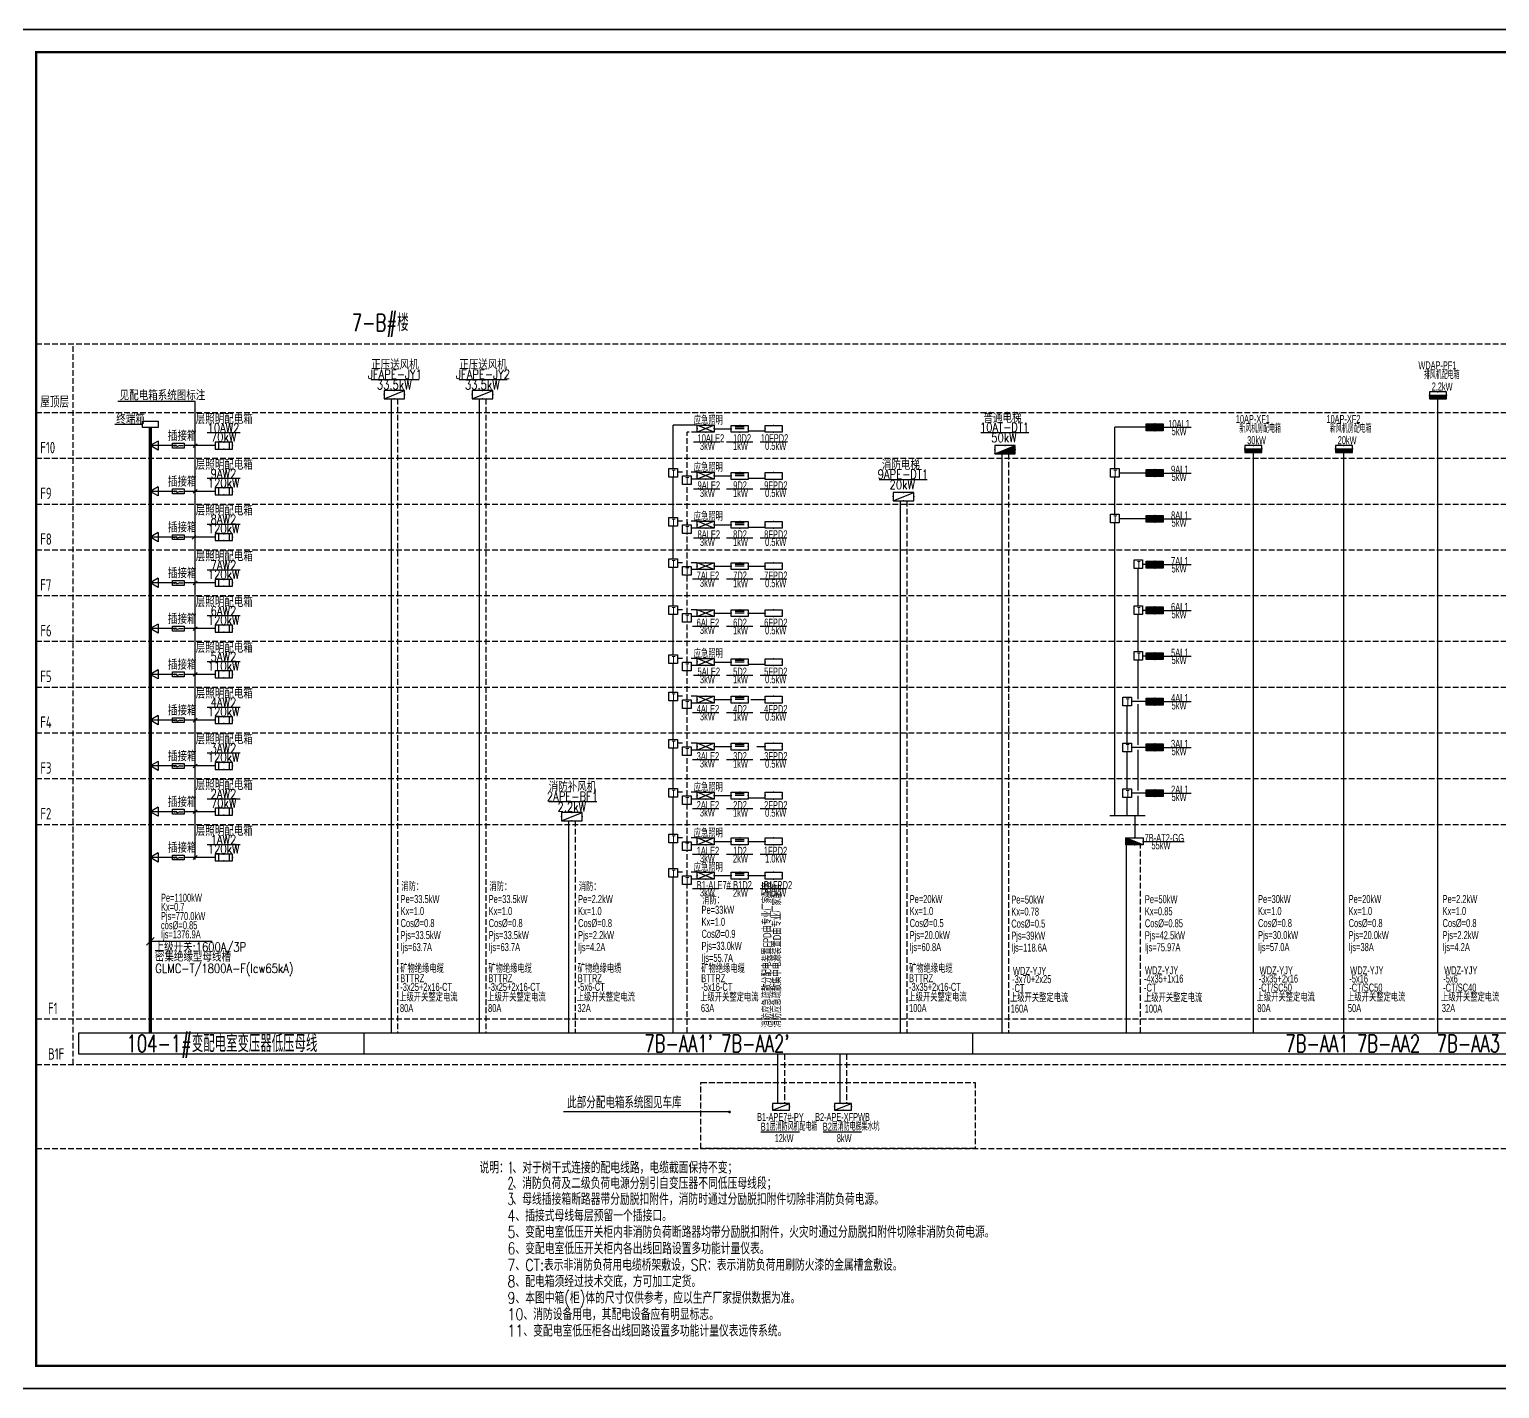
# Model space of a CAD drawing. Extents: x -127004 to 341119, y -13158 to 456864.
# Drawn here: x 243142 to 307427, y 246361 to 305761 of the extents above; entities that cross this region are included whole.
import ezdxf
from ezdxf.enums import TextEntityAlignment as Align

# ---------------------------------------------------------------- set-up
doc = ezdxf.new("R2010")
doc.units = 0
doc.header["$LTSCALE"] = 1000
doc.linetypes.add('DASH', pattern=[0.35, 0.25, -0.1])
doc.layers.get('0').update_dxf_attribs({"linetype": 'CONTINUOUS'})
for name, color, linetype in [('DIM-箱柜', 3, 'CONTINUOUS'), ('EL-SYSTEM', 4, 'CONTINUOUS'), ('ELEC-text', 7, 'CONTINUOUS'), ('EQUIP-箱柜', 3, 'CONTINUOUS'), ('SIG_TEXT', 7, 'CONTINUOUS'), ('TEL_TEXT', 3, 'CONTINUOUS'), ('TEL_TITLE', 7, 'CONTINUOUS'), ('WIRE-动力', 50, 'CONTINUOUS'), ('WIRE-照明', 1, 'CONTINUOUS'), ('内审意见修改', 2, 'CONTINUOUS')]:
    doc.layers.add(name, color=color, linetype=linetype)
doc.layers.add('内审要求修改2.10', color=6, linetype='CONTINUOUS', plot=False)
doc.styles.add('_COMPLEX', font='ros.shx', dxfattribs={"width": 0.6, "bigfont": 'jd.shx'})
doc.styles.add('_HZTXT', font='ROMANS2', dxfattribs={"width": 0.8, "bigfont": 'HZDF2'})
doc.styles.add('_TCH_LABEL', font='COMPLEX', dxfattribs={"bigfont": 'GBCBIG'})
doc.styles.add('_TEL_DIM', font='ROMANS2', dxfattribs={"width": 0.8, "height": 3.5, "bigfont": 'HZDF2'})
doc.styles.add('DQTU-1', font='gbenor.shx', dxfattribs={"width": 0.8, "bigfont": 'hztxt.shx'})
doc.styles.add('EL-STANDARD', font='ROMANS2', dxfattribs={"width": 0.7, "bigfont": 'HZDF2'})
doc.styles.add('JD', font='ros.shx', dxfattribs={"width": 0.8, "height": 600, "bigfont": 'hztxt.shx'})

# ---------------------------------------------------------------- blocks, each defined once
blk = doc.blocks.new('SADF AGF AERG AER GER')
at = {"layer": 'DIM-箱柜'}
blk.add_lwpolyline([(-462150, -1228514), (-378050, -1228514), (-378050, -1287914), (-462150, -1287914)], close=True, dxfattribs=at)
blk = doc.blocks.new('A$C6873132B')
at = {"layer": 'DIM-箱柜'}
blk.add_blockref('SADF AGF AERG AER GER', (378050, 1287914), dxfattribs=at)
blk = doc.blocks.new('A$C12F9105F')
at = {"layer": 'EQUIP-箱柜'}
for p, q in [((262, 180), (69, 180)), ((95, 138), (127, 222)), ((120, 138), (152, 222)), ((145, 138), (177, 222)), ((262, 180), (223, 219)), ((262, 180), (223, 141)), ((262, 180), (301, 219)), ((262, 180), (301, 141)), ((528, 180), (282, 83)), ((528, 180), (771, 180))]:
    blk.add_line(p, q, dxfattribs=at)
blk.add_lwpolyline([(0, 0), (0, 360), (840, 360), (840, 0)], close=True, dxfattribs=at)
blk = doc.blocks.new('$equip$00001428')
for p, q in [((0.75, 0.6), (-0.75, 0.6)), ((-0.75, 0.6), (-0.75, 0)), ((-0.75, 0), (0.75, 0)), ((-0.47, 0.6), (-0.47, 0)), ((0.47, 0.6), (0.47, 0)), ((0.75, 0), (0.75, 0.6))]:
    blk.add_line(p, q)
for p in [(-0.75, 0.3), (0, 0.6), (0, 0), (0.75, 0.3)]:
    blk.add_point(p)
at = {"style": '_TCH_LABEL', "flags": 9}
blk.add_attdef('A', (0, 0), '', height=0.00002, dxfattribs=at)
blk = doc.blocks.new('$equip$00001424')
for p, q in [((-0.75, 0), (0.75, 0.6)), ((-0.75, 0.6), (0.75, 0)), ((0.75, 0.6), (-0.75, 0.6)), ((-0.75, 0.6), (-0.75, 0)), ((-0.75, 0), (0.75, 0)), ((0.75, 0), (0.75, 0.6))]:
    blk.add_line(p, q)
for p in [(-0.75, 0.3), (0, 0.6), (0, 0), (0.75, 0.3)]:
    blk.add_point(p)
at = {"style": '_TCH_LABEL', "flags": 9}
blk.add_attdef('A', (0, 0), '', height=0.00002, dxfattribs=at)
blk = doc.blocks.new('$equip$00001426')
for p, q in [((0.75, 0.6), (-0.75, 0.6)), ((-0.75, 0.6), (-0.75, 0)), ((-0.75, 0), (0.75, 0)), ((-0.38, 0.45), (0.38, 0.45)), ((0.75, 0), (0.75, 0.6))]:
    blk.add_line(p, q)
at = {"linetype": 'DASH'}
blk.add_line((-0.38, 0.3), (0.38, 0.3), dxfattribs=at)
for p in [(-0.75, 0.3), (0, 0.6), (0, 0), (0.75, 0.3)]:
    blk.add_point(p)
at = {"style": '_TCH_LABEL', "flags": 9}
blk.add_attdef('A', (0, 0), '', height=0.00002, dxfattribs=at)
blk = doc.blocks.new('$equip$00001413')
for p, q in [((0.75, 0.6), (-0.75, 0.6)), ((-0.75, 0.6), (-0.75, 0)), ((-0.75, 0), (0.75, 0)), ((0.75, 0), (0.75, 0.6))]:
    blk.add_line(p, q)
for p in [(-0.75, 0.3), (0, 0.6), (0, 0), (0.75, 0.3)]:
    blk.add_point(p)
at = {"style": '_TCH_LABEL', "flags": 9}
blk.add_attdef('A', (0, 0), '', height=0.00002, dxfattribs=at)
blk = doc.blocks.new('*X4')
at = {"color": 0}
for p, q in [((-250, 33), (-183, 100)), ((-250, 68), (-218, 100)), ((-247, 0), (-147, 100)), ((-212, 0), (-112, 100)), ((-177, 0), (-77, 100)), ((-141, 0), (-41, 100)), ((-106, 0), (-6, 100)), ((-71, 0), (29, 100)), ((-35, 0), (65, 100)), ((0, 0), (100, 100)), ((35, 0), (135, 100)), ((71, 0), (171, 100)), ((106, 0), (206, 100)), ((141, 0), (241, 100)), ((177, 0), (250, 73)), ((212, 0), (250, 38)), ((247, 0), (250, 3))]:
    blk.add_line(p, q, dxfattribs=at)
blk = doc.blocks.new('$equip$00001414')
for p, q in [((0.75, 0.6), (-0.75, 0.6)), ((-0.75, 0.6), (-0.75, 0)), ((-0.75, 0.3), (0.75, 0.3)), ((-0.75, 0), (0.75, 0)), ((0.75, 0), (0.75, 0.6))]:
    blk.add_line(p, q)
at = {"const_width": 0.3}
blk.add_lwpolyline([(-0.75, 0.15), (0.75, 0.15)], dxfattribs=at)
for p in [(-0.75, 0.3), (0, 0.6), (0, 0), (0.75, 0.3)]:
    blk.add_point(p)
at = {"xscale": 0.00300000000061118, "yscale": 0.00300000000061118, "zscale": 0.00300000000061118}
blk.add_blockref('*X4', (0, 0), dxfattribs=at)
at = {"style": '_TCH_LABEL', "flags": 9}
blk.add_attdef('A', (0, 0), '', height=0.00002, dxfattribs=at)
blk = doc.blocks.new('A$C2D144AE6')
at = {"layer": 'EQUIP-箱柜'}
blk.add_lwpolyline([(0, 378), (378, 378), (378, 0), (0, 0)], close=True, dxfattribs=at)
at = {"layer": 'EQUIP-箱柜', "style": 'EL-STANDARD', "width": 0.7}
blk.add_text('T', height=262, dxfattribs=at).set_placement((138, 46))
blk = doc.blocks.new('$equip$00001416')
for p, q in [((0.75, 0.6), (-0.75, 0.6)), ((-0.75, 0), (0.75, 0.6)), ((-0.75, 0.6), (-0.75, 0)), ((-0.75, 0), (0.75, 0)), ((0.75, 0), (0.75, 0.6))]:
    blk.add_line(p, q)
for p in [(-0.75, 0.3), (0, 0.6), (0, 0), (0.75, 0.3)]:
    blk.add_point(p)
at = {"style": '_TCH_LABEL', "flags": 9}
blk.add_attdef('A', (0, 0), '', height=0.00002, dxfattribs=at)
blk = doc.blocks.new('*X33')
at = {"color": 0}
for p, q in [((-247, 0), (-246, 2)), ((-212, 0), (-187, 25)), ((-177, 0), (-128, 49)), ((-141, 0), (-69, 72)), ((-106, 0), (-10, 96)), ((-71, 0), (49, 120)), ((-35, 0), (108, 143)), ((0, 0), (167, 167)), ((35, 0), (226, 190)), ((71, 0), (250, 179)), ((106, 0), (250, 144)), ((141, 0), (250, 109)), ((177, 0), (250, 73)), ((212, 0), (250, 38)), ((247, 0), (250, 3))]:
    blk.add_line(p, q, dxfattribs=at)
blk = doc.blocks.new('$equip$00001425')
for p, q in [((-0.75, 0), (0.75, 0.6)), ((0.75, 0.6), (-0.75, 0.6)), ((-0.75, 0.6), (-0.75, 0)), ((-0.75, 0), (0.75, 0)), ((0.75, 0), (0.75, 0.6))]:
    blk.add_line(p, q)
for p in [(-0.75, 0.3), (0, 0.6), (0, 0), (0.75, 0.3)]:
    blk.add_point(p)
blk.add_solid([(-0.75, 0), (0.75, 0), (0.75, 0.6)])
at = {"xscale": 0.00300000000061118, "yscale": 0.00300000000061118, "zscale": 0.00300000000061118}
blk.add_blockref('*X33', (0, 0), dxfattribs=at)
at = {"style": '_TCH_LABEL', "flags": 9}
blk.add_attdef('A', (0, 0), '', height=0.00002, dxfattribs=at)
blk = doc.blocks.new('*X6')
at = {"color": 0}
for p, q in [((-250, 33), (-83, 200)), ((-250, 68), (-118, 200)), ((-250, 104), (-154, 200)), ((-250, 139), (-189, 200)), ((-250, 174), (-224, 200)), ((-247, 0), (-47, 200)), ((-212, 0), (-12, 200)), ((-177, 0), (23, 200)), ((-141, 0), (59, 200)), ((-106, 0), (94, 200)), ((-71, 0), (129, 200)), ((-35, 0), (165, 200)), ((0, 0), (200, 200)), ((35, 0), (235, 200)), ((71, 0), (250, 179)), ((106, 0), (250, 144)), ((141, 0), (250, 109)), ((177, 0), (250, 73)), ((212, 0), (250, 38)), ((247, 0), (250, 3))]:
    blk.add_line(p, q, dxfattribs=at)
blk = doc.blocks.new('$equip$00001421')
for p, q in [((0.75, 0.6), (-0.75, 0.6)), ((-0.75, 0.6), (-0.75, 0)), ((-0.75, 0), (0.75, 0)), ((0.75, 0), (0.75, 0.6))]:
    blk.add_line(p, q)
at = {"const_width": 0.6}
blk.add_lwpolyline([(-0.75, 0.3), (0.75, 0.3)], dxfattribs=at)
for p in [(-0.75, 0.3), (0, 0.6), (0, 0), (0.75, 0.3)]:
    blk.add_point(p)
at = {"xscale": 0.00300000000061118, "yscale": 0.00300000000061118, "zscale": 0.00300000000061118}
blk.add_blockref('*X6', (0, 0), dxfattribs=at)
at = {"style": '_TCH_LABEL', "flags": 9}
blk.add_attdef('A', (0, 0), '', height=0.00002, dxfattribs=at)

msp = doc.modelspace()

# ---------------------------------------------------------------- linework, layer by layer
at = {"color": 0}
for p, q in [((250387, 289497), (247007, 289497)), ((250387, 269480), (250387, 289497)), ((250305, 287490), (250470, 287654)), ((250305, 285490), (250470, 285654)), ((250257, 283490), (250422, 283654)), ((250305, 281490), (250470, 281654)), ((250305, 279490), (250470, 279654)), ((250305, 277490), (250470, 277654)), ((250305, 275490), (250470, 275654)), ((250305, 273490), (250470, 273654)), ((250305, 271490), (250470, 271654)), ((250305, 269490), (250470, 269654)), ((248263, 265743), (248592, 266071))]:
    msp.add_line(p, q, dxfattribs=at)
at = {"ltscale": 100}
msp.add_line((257759, 261912), (257759, 260972), dxfattribs=at)
msp.add_line((284385, 261912), (284385, 260972))
at = {"layer": 'DIM-箱柜'}
for p, q in [((269709, 258451), (266502, 258451)), ((273755, 258451), (269709, 258451))]:
    msp.add_line(p, q, dxfattribs=at)
at = {"layer": 'DIM-箱柜', "const_width": 60}
msp.add_lwpolyline([(273785, 258451, 1), (273725, 258451, 1)], format="xyb", close=True, dxfattribs=at)
at = {"layer": 'EL-SYSTEM'}
for p, q in [((304731, 261912), (304731, 289623)), ((296662, 261912), (296662, 287277)), ((300623, 261912), (300623, 287277))]:
    msp.add_line(p, q, dxfattribs=at)
at = {"layer": 'ELEC-text', "color": 252, "linetype": 'DASH'}
for p, q in [((243431, 260519), (243431, 292019)), ((243434, 292019), (316123, 292019)), ((245048, 260519), (245048, 292019)), ((243428, 289019), (316123, 289019)), ((243428, 287019), (316123, 287019)), ((243428, 285019), (316123, 285019)), ((243431, 283019), (316123, 283019)), ((243428, 281019), (316123, 281019)), ((243428, 279019), (316123, 279019)), ((243428, 277019), (316123, 277019)), ((243429, 277019), (316123, 277019)), ((243431, 275019), (316123, 275019)), ((243431, 273019), (316123, 273019)), ((243434, 271019), (316123, 271019)), ((243431, 262519), (316123, 262519)), ((243431, 260519), (316123, 260519)), ((243431, 256857), (316123, 256857))]:
    msp.add_line(p, q, dxfattribs=at)
at = {"layer": 'ELEC-text'}
for p, q in [((258086, 290460), (260184, 290460)), ((261938, 290460), (264036, 290460)), ((250921, 288142), (252360, 288142)), ((284742, 288147), (286840, 288147)), ((250921, 286142), (252360, 286142)), ((280298, 286094), (282396, 286094)), ((250921, 284142), (252360, 284142)), ((250921, 282142), (252360, 282142)), ((250921, 280142), (252360, 280142)), ((250921, 278142), (252360, 278142)), ((250921, 276142), (252360, 276142)), ((250921, 274142), (252360, 274142)), ((250921, 272142), (252360, 272142)), ((265848, 272013), (267947, 272013)), ((250921, 270142), (252360, 270142))]:
    msp.add_line(p, q, dxfattribs=at)
msp.add_lwpolyline([(251140, 265907), (248427, 265907)], dxfattribs=at)
msp.add_lwpolyline([(245300, 261912), (315436, 261912), (315436, 260972), (245300, 260972)], close=True, dxfattribs=at)
at = {"layer": 'ELEC-text', "color": 252, "linetype": 'DASH'}
msp.add_lwpolyline([(272506, 259736), (284496, 259736), (284496, 256857), (272506, 256857)], close=True, dxfattribs=at)
at = {"layer": 'EQUIP-箱柜'}
for p, q in [((248774, 287772), (248427, 287572)), ((248774, 287372), (248427, 287572)), ((248774, 287772), (248774, 287372)), ((248774, 285772), (248427, 285572)), ((248774, 285372), (248427, 285572)), ((248774, 285772), (248774, 285372)), ((248774, 283772), (248427, 283572)), ((248774, 283372), (248427, 283572)), ((248774, 283772), (248774, 283372)), ((248774, 281772), (248427, 281572)), ((248774, 281372), (248427, 281572)), ((248774, 281772), (248774, 281372)), ((248774, 279772), (248427, 279572)), ((248774, 279772), (248774, 279372)), ((248774, 279372), (248427, 279572)), ((248774, 277772), (248427, 277572)), ((248774, 277772), (248774, 277372)), ((248774, 277372), (248427, 277572)), ((248774, 275772), (248427, 275572)), ((248774, 275372), (248427, 275572)), ((248774, 275772), (248774, 275372)), ((248774, 273772), (248427, 273572)), ((248774, 273372), (248427, 273572)), ((248774, 273772), (248774, 273372)), ((248774, 271772), (248427, 271572)), ((248774, 271372), (248427, 271572)), ((248774, 271772), (248774, 271372)), ((248774, 269772), (248427, 269572)), ((248774, 269372), (248427, 269572)), ((248774, 269772), (248774, 269372))]:
    msp.add_line(p, q, dxfattribs=at)
msp.add_lwpolyline([(248086, 288639), (248769, 288639), (248769, 288363), (248086, 288363)], close=True, dxfattribs=at)
at = {"layer": 'SIG_TEXT', "color": 0}
msp.add_line((248086, 288501), (246875, 288501), dxfattribs=at)
at = {"layer": 'SIG_TEXT', "const_width": 150}
for points in [[(248427, 267352), (248427, 288363)], [(248427, 261912), (248427, 267385)]]:
    msp.add_lwpolyline(points, dxfattribs=at)
at = {"layer": 'TEL_TEXT', "ltscale": 2}
for p, q in [((292720, 288371), (293940, 288371)), ((272181, 287743), (273328, 287743)), ((273627, 287743), (274775, 287743)), ((275094, 287743), (276241, 287743)), ((292720, 286371), (293940, 286371)), ((272181, 285684), (273328, 285684)), ((273627, 285684), (274775, 285684)), ((275094, 285684), (276241, 285684)), ((292720, 284371), (293940, 284371)), ((272181, 283543), (273328, 283543)), ((273627, 283543), (274775, 283543)), ((275094, 283543), (276241, 283543)), ((292720, 282371), (293940, 282371)), ((272136, 281743), (273284, 281743)), ((273627, 281743), (274775, 281743)), ((275094, 281743), (276241, 281743)), ((292720, 280371), (293940, 280371)), ((272136, 279684), (273284, 279684)), ((273627, 279684), (274775, 279684)), ((275094, 279684), (276241, 279684)), ((292720, 278371), (293940, 278371)), ((272181, 277543), (273328, 277543)), ((273627, 277543), (274775, 277543)), ((275094, 277543), (276241, 277543)), ((272136, 275910), (273284, 275910)), ((273627, 275910), (274775, 275910)), ((275094, 275910), (276241, 275910)), ((292720, 276384), (293940, 276384)), ((292720, 274384), (293940, 274384)), ((272136, 273851), (273284, 273851)), ((273627, 273851), (274775, 273851)), ((275094, 273851), (276241, 273851)), ((292720, 272384), (293940, 272384)), ((272136, 271710), (273284, 271710)), ((273627, 271710), (274775, 271710)), ((275094, 271710), (276241, 271710)), ((291835, 270274), (293629, 270274)), ((272136, 269710), (273284, 269710)), ((273627, 269710), (274775, 269710)), ((275094, 269710), (276241, 269710)), ((272136, 268214), (273284, 268214)), ((273627, 268214), (274775, 268214)), ((275094, 268214), (276241, 268214))]:
    msp.add_line(p, q, dxfattribs=at)
at = {"layer": 'TEL_TITLE'}
msp.add_lwpolyline([(240931, 246361), (325031, 246361), (325031, 305761), (240931, 305761)], close=True, dxfattribs=at)
at = {"layer": 'TEL_TITLE', "const_width": 100}
msp.add_lwpolyline([(243431, 247361), (324031, 247361), (324031, 304761), (243431, 304761)], close=True, dxfattribs=at)
at = {"layer": 'WIRE-动力'}
for p, q in [((249444, 287572), (248427, 287572)), ((251267, 287572), (249903, 287572)), ((249444, 285572), (248427, 285572)), ((251267, 285572), (249903, 285572)), ((249444, 283572), (248427, 283572)), ((251267, 283572), (249903, 283572)), ((249444, 281572), (248427, 281572)), ((251267, 281572), (249903, 281572)), ((249444, 279572), (248427, 279572)), ((251267, 279572), (249903, 279572)), ((249444, 277572), (248427, 277572)), ((251267, 277572), (249903, 277572)), ((249444, 275572), (248427, 275572)), ((251267, 275572), (249903, 275572)), ((249444, 273572), (248427, 273572)), ((251267, 273572), (249903, 273572)), ((249444, 271572), (248427, 271572)), ((251267, 271572), (249903, 271572)), ((249444, 269572), (248427, 269572)), ((251267, 269572), (249903, 269572))]:
    msp.add_line(p, q, dxfattribs=at)
at = {"layer": 'WIRE-照明', "linetype": 'Continuous'}
for p, q in [((258959, 289623), (258959, 261912)), ((262811, 289623), (262811, 261912)), ((271297, 286573), (271297, 288466)), ((272340, 288466), (271297, 288466)), ((273090, 288306), (273824, 288306)), ((274574, 288212), (275309, 288212)), ((285663, 287218), (285663, 261889)), ((271297, 284432), (271297, 286195)), ((271697, 286407), (271474, 286407)), ((272340, 286407), (272074, 286407)), ((273090, 286247), (273824, 286247)), ((274574, 286153), (275309, 286153)), ((281220, 285165), (281220, 261912)), ((271697, 284266), (271474, 284266)), ((272340, 284266), (272074, 284266)), ((271297, 282623), (271297, 284054)), ((273090, 284107), (273824, 284107)), ((274574, 284013), (275309, 284013)), ((271297, 280564), (271297, 282245)), ((271697, 282456), (271474, 282456)), ((272340, 282456), (272074, 282456)), ((273090, 282306), (273824, 282306)), ((274574, 282306), (275309, 282306)), ((271697, 280397), (271474, 280397)), ((272340, 280397), (272074, 280397)), ((271297, 278432), (271297, 280186)), ((273090, 280247), (273824, 280247)), ((274574, 280247), (275309, 280247)), ((271297, 276790), (271297, 278054)), ((271697, 278266), (271474, 278266)), ((272340, 278266), (272074, 278266)), ((273090, 278107), (273824, 278107)), ((274574, 278013), (275309, 278013)), ((271697, 276623), (271474, 276623)), ((272340, 276623), (272074, 276623)), ((273090, 276473), (273824, 276473)), ((274682, 276473), (275309, 276473)), ((271297, 274731), (271297, 276412)), ((271697, 274565), (271474, 274565)), ((272340, 274565), (272074, 274565)), ((271297, 272590), (271297, 274353)), ((273090, 274415), (273824, 274415)), ((274942, 274415), (275309, 274415)), ((271297, 270590), (271297, 272212)), ((271697, 272424), (271474, 272424)), ((272340, 272424), (272074, 272424)), ((273090, 272274), (273824, 272274)), ((274574, 272180), (275309, 272180)), ((266721, 271176), (266721, 261912)), ((271297, 269094), (271297, 270212)), ((271697, 270424), (271474, 270424)), ((272340, 270424), (272074, 270424)), ((273090, 270274), (273824, 270274)), ((274574, 270274), (275309, 270274)), ((291120, 261912), (291120, 270195)), ((271297, 261912), (271297, 268716)), ((271697, 268927), (271474, 268927)), ((272340, 268927), (272074, 268927)), ((273090, 268777), (273824, 268777)), ((274574, 268777), (275309, 268777)), ((275860, 260972), (275860, 258824)), ((278576, 260972), (278576, 258824))]:
    msp.add_line(p, q, dxfattribs=at)
at = {"layer": 'WIRE-照明', "color": 6, "linetype": 'DASH'}
for p, q in [((259243, 289623), (259243, 261912)), ((263095, 289623), (263095, 261912)), ((271903, 286245), (271903, 288166)), ((272340, 288166), (271903, 288166)), ((285947, 287218), (285947, 261889)), ((272340, 286107), (272074, 286107)), ((271903, 284104), (271903, 285867)), ((281504, 285165), (281504, 261912)), ((271903, 284229), (271903, 284126)), ((271903, 282294), (271903, 283726)), ((272340, 283966), (272074, 283966)), ((271903, 280235), (271903, 281916)), ((272340, 282156), (272074, 282156)), ((271903, 278104), (271903, 279857)), ((272340, 280097), (272074, 280097)), ((271903, 276461), (271903, 277726)), ((272340, 277966), (272074, 277966)), ((271903, 274402), (271903, 276083)), ((272340, 276323), (272074, 276323)), ((271903, 272262), (271903, 274024)), ((272340, 274265), (272074, 274265)), ((272340, 272124), (272074, 272124)), ((271903, 270262), (271903, 271884)), ((267005, 271176), (267005, 261912)), ((272340, 270124), (272074, 270124)), ((291720, 261912), (291720, 270124)), ((271903, 268765), (271903, 269884)), ((271903, 261912), (271903, 268387)), ((272340, 268627), (272074, 268627)), ((276154, 260972), (276154, 258824)), ((278870, 260972), (278870, 258824))]:
    msp.add_line(p, q, dxfattribs=at)
at = {"layer": 'WIRE-照明', "color": 1}
for p, q in [((290597, 286573), (290597, 288384)), ((291970, 288384), (290597, 288384)), ((291982, 286371), (290785, 286371)), ((290785, 284384), (291991, 284384)), ((291970, 282371), (291819, 282371)), ((291970, 280371), (291819, 280371)), ((291970, 278371), (291819, 278371)), ((290390, 271407), (291930, 271407)), ((291481, 271407), (291481, 270424))]:
    msp.add_line(p, q, dxfattribs=at)
for points in [[(290597, 284573), (290597, 286195)], [(290597, 271407), (290597, 284195)], [(291630, 280573), (291630, 282195)], [(291630, 278573), (291630, 280195)], [(291630, 276497), (291630, 278195)], [(291143, 274573), (291143, 276195)], [(291970, 276384), (291332, 276384)], [(291630, 274497), (291630, 276272)], [(291143, 272573), (291143, 274195)], [(291970, 274384), (291332, 274384)], [(291630, 272497), (291630, 274272)], [(291143, 271407), (291143, 272195)], [(291970, 272384), (291332, 272384)], [(291630, 271407), (291630, 272272)]]:
    msp.add_lwpolyline(points, dxfattribs=at)
at = {"layer": '内审意见修改', "color": 2}
for p, q in [((275130, 257581), (276812, 257581)), ((277846, 257581), (279528, 257581))]:
    msp.add_line(p, q, dxfattribs=at)

# ---------------------------------------------------------------- block references
at = {"layer": 'DIM-箱柜'}
msp.add_blockref('SADF AGF AERG AER GER', (703081, 1534275), dxfattribs=at)
at = {"layer": 'EQUIP-箱柜'}
for name, p, xscale, yscale, zscale in [('$equip$00001416', (259097, 289623), 600, 600, 600), ('$equip$00001416', (262949, 289623), 600, 600, 600), ('$equip$00001414', (304731, 289623), 500, 500, 500), ('$equip$00001424', (272715, 288166), -500, 500, 500), ('$equip$00001426', (274199, 288156), -500, 500, 500), ('$equip$00001413', (275684, 288156), -500, 500, 500), ('$equip$00001421', (292345, 288221), -500, 500, 500), ('A$C12F9105F', (249403, 287465), 0.5952380951493979, 0.5952380951493979, 0.5952380951493979), ('$equip$00001428', (251642, 287422), 500, 500, 500), ('$equip$00001425', (285801, 287218), 600, 600, 600), ('$equip$00001414', (296662, 287277), 500, 500, 500), ('$equip$00001414', (300623, 287277), 500, 500, 500), ('$equip$00001424', (272715, 286107), -500, 500, 500), ('$equip$00001426', (274199, 286097), -500, 500, 500), ('$equip$00001413', (275684, 286097), -500, 500, 500), ('$equip$00001421', (292345, 286221), -500, 500, 500), ('A$C12F9105F', (249403, 285465), 0.5952380951493979, 0.5952380951493979, 0.5952380951493979), ('$equip$00001428', (251642, 285422), 500, 500, 500), ('$equip$00001416', (281358, 285165), 600, 600, 600), ('$equip$00001424', (272715, 283966), -500, 500, 500), ('$equip$00001426', (274199, 283957), -500, 500, 500), ('$equip$00001413', (275684, 283957), -500, 500, 500), ('$equip$00001421', (292345, 284221), -500, 500, 500), ('A$C12F9105F', (249403, 283465), 0.5952380951493979, 0.5952380951493979, 0.5952380951493979), ('$equip$00001428', (251642, 283422), 500, 500, 500), ('$equip$00001424', (272715, 282156), -500, 500, 500), ('$equip$00001426', (274199, 282156), -500, 500, 500), ('$equip$00001413', (275684, 282156), -500, 500, 500), ('$equip$00001421', (292345, 282221), -500, 500, 500), ('A$C12F9105F', (249403, 281465), 0.5952380951493979, 0.5952380951493979, 0.5952380951493979), ('$equip$00001428', (251642, 281422), 500, 500, 500), ('$equip$00001424', (272715, 280097), -500, 500, 500), ('$equip$00001426', (274199, 280097), -500, 500, 500), ('$equip$00001413', (275684, 280097), -500, 500, 500), ('$equip$00001421', (292345, 280221), -500, 500, 500), ('A$C12F9105F', (249403, 279465), 0.5952380951493979, 0.5952380951493979, 0.5952380951493979), ('$equip$00001428', (251642, 279422), 500, 500, 500), ('$equip$00001421', (292345, 278221), -500, 500, 500), ('$equip$00001428', (251642, 277422), 500, 500, 500), ('$equip$00001424', (272715, 277966), -500, 500, 500), ('$equip$00001426', (274199, 277957), -500, 500, 500), ('$equip$00001413', (275684, 277957), -500, 500, 500), ('A$C12F9105F', (249403, 277465), 0.5952380951493979, 0.5952380951493979, 0.5952380951493979), ('$equip$00001424', (272715, 276323), -500, 500, 500), ('$equip$00001426', (274199, 276323), -500, 500, 500), ('$equip$00001413', (275684, 276323), -500, 500, 500), ('$equip$00001421', (292345, 276234), -500, 500, 500), ('A$C12F9105F', (249403, 275465), 0.5952380951493979, 0.5952380951493979, 0.5952380951493979), ('$equip$00001428', (251642, 275422), 500, 500, 500), ('$equip$00001424', (272715, 274265), -500, 500, 500), ('$equip$00001426', (274199, 274265), -500, 500, 500), ('$equip$00001413', (275684, 274265), -500, 500, 500), ('$equip$00001421', (292345, 274234), -500, 500, 500), ('A$C12F9105F', (249403, 273465), 0.5952380951493979, 0.5952380951493979, 0.5952380951493979), ('$equip$00001428', (251642, 273422), 500, 500, 500), ('$equip$00001424', (272715, 272124), -500, 500, 500), ('$equip$00001426', (274199, 272124), -500, 500, 500), ('$equip$00001413', (275684, 272124), -500, 500, 500), ('$equip$00001421', (292345, 272234), -500, 500, 500), ('A$C12F9105F', (249403, 271465), 0.5952380951493979, 0.5952380951493979, 0.5952380951493979), ('$equip$00001428', (251642, 271422), 500, 500, 500), ('$equip$00001416', (266859, 271176), 600, 600, 600), ('$equip$00001424', (272715, 270124), -500, 500, 500), ('$equip$00001426', (274199, 270124), -500, 500, 500), ('$equip$00001413', (275684, 270124), -500, 500, 500), ('$equip$00001425', (291460, 270124), -500, 500, 500), ('A$C12F9105F', (249403, 269465), 0.5952380951493979, 0.5952380951493979, 0.5952380951493979), ('$equip$00001428', (251642, 269422), 500, 500, 500), ('$equip$00001424', (272715, 268627), -500, 500, 500), ('$equip$00001426', (274199, 268627), -500, 500, 500), ('$equip$00001413', (275684, 268627), -500, 500, 500), ('$equip$00001416', (276003, 258524), 500, 500, 500), ('$equip$00001416', (278719, 258524), 500, 500, 500)]:
    msp.add_blockref(name, p, dxfattribs=dict(at, xscale=xscale, yscale=yscale, zscale=zscale))
for p in [(271097, 286195), (271697, 285867), (290408, 286195), (271097, 284054), (290408, 284195), (271697, 283726), (271097, 282245), (271697, 281916), (291442, 282195), (271097, 280186), (291442, 280195), (271697, 279857), (271097, 278054), (291442, 278195), (271697, 277726), (271097, 276412), (271697, 276083), (290954, 276195), (271097, 274353), (290954, 274195), (271697, 274024), (271097, 272212), (290954, 272195), (271697, 271884), (271097, 270212), (271697, 269884), (271097, 268716), (271697, 268387)]:
    msp.add_blockref('A$C2D144AE6', p, dxfattribs=at)
at = {"layer": '内审要求修改2.10'}
for p in [(325031, 246361), (325031, 186961)]:
    msp.add_blockref('A$C6873132B', p, dxfattribs=at)

# ---------------------------------------------------------------- texts
at = {"ltscale": 100, "style": 'EL-STANDARD', "width": 0.7}
for s, p in [('7-B#楼', (257243, 292571)), ('104-1#变配电室变压器低压母线', (247388, 261068)), ("7B-AA1' 7B-AA2'                                                      7B-AA1 7B-AA2  7B-AA3", (270034, 261068))]:
    msp.add_text(s, height=750, dxfattribs=at).set_placement(p)
at = {"layer": 'DIM-箱柜', "color": 7, "style": '_TEL_DIM', "width": 0.8}
msp.add_text('此部分配电箱系统图见车库', height=520.87, dxfattribs=at).set_placement((266659, 258608))
at = {"layer": 'ELEC-text', "style": '_HZTXT', "width": 0.8}
for s, p in [('正压送风机', (259125, 291098)), ('正压送风机', (262977, 291098)), ('JFAPE-JY1', (259124, 290687)), ('JFAPE-JY2', (262976, 290687)), ('33.5kW', (259097, 290230)), ('33.5kW', (262949, 290230)), ('层照明配电箱', (251662, 288721)), ('普通电梯', (285692, 288763)), ('10AW2 ', (251738, 288347)), ('10AT-DT1', (285780, 288374)), ('50kW', (285753, 287916)), ('层照明配电箱', (251662, 286721)), ('消防电梯', (281248, 286710)), ('9AW2 ', (251738, 286347)), ('9APE-DT1', (281336, 286321)), ('20kW', (281309, 285863)), ('层照明配电箱', (251662, 284721)), ('8AW2 ', (251738, 284347)), ('层照明配电箱', (251662, 282721)), ('7AW2 ', (251738, 282347)), ('层照明配电箱', (251662, 280721)), ('6AW2 ', (251738, 280347)), ('层照明配电箱', (251662, 278721)), ('5AW2 ', (251738, 278347)), ('层照明配电箱', (251662, 276721)), ('4AW2 ', (251738, 276347)), ('层照明配电箱', (251662, 274721)), ('3AW2 ', (251738, 274347)), ('层照明配电箱', (251662, 272721)), ('消防补风机', (266887, 272650)), ('2AW2 ', (251738, 272347)), ('2APE-BF1', (266886, 272240)), ('2.2kW', (266860, 271782)), ('层照明配电箱', (251662, 270721)), ('1AW2 ', (251738, 270347))]:
    msp.add_text(s, height=400, dxfattribs=at).set_placement(p, align=Align.MIDDLE_CENTER)
at = {"layer": 'ELEC-text', "width": 0.8}
for s, height, style, p in [('见配电箱系统图标注', 400, '_HZTXT', (247088, 289555)), ('屋顶层', 500, 'DQTU-1', (243618, 289235)), ('终端箱', 400, '_HZTXT', (246939, 288522)), ('插接箱', 400, '_HZTXT', (249199, 287783)), ('F10', 500, 'DQTU-1', (243618, 287235)), ('插接箱', 400, '_HZTXT', (249199, 285783)), ('F9', 500, 'DQTU-1', (243618, 285235)), ('插接箱', 400, '_HZTXT', (249199, 283783)), ('F8', 500, 'DQTU-1', (243618, 283235)), ('插接箱', 400, '_HZTXT', (249199, 281783)), ('F7', 500, 'DQTU-1', (243618, 281235)), ('F6', 500, 'DQTU-1', (243621, 279235)), ('插接箱', 400, '_HZTXT', (249199, 279783)), ('F5', 500, 'DQTU-1', (243618, 277235)), ('插接箱', 400, '_HZTXT', (249199, 277783)), ('插接箱', 400, '_HZTXT', (249199, 275783)), ('F4', 500, 'DQTU-1', (243618, 275235)), ('插接箱', 400, '_HZTXT', (249199, 273783)), ('F3', 500, 'DQTU-1', (243621, 273235)), ('插接箱', 400, '_HZTXT', (249199, 271783)), ('F2', 500, 'DQTU-1', (243621, 271235)), ('插接箱', 400, '_HZTXT', (249199, 269783)), ('上级开关:1600A/3P', 400, '_HZTXT', (248614, 265460)), ('密集绝缘型母线槽', 400, '_HZTXT', (248630, 265026)), ('GLMC-T/1800A-F(Icw65kA)', 400, '_HZTXT', (248647, 264524)), ('F1', 500, 'DQTU-1', (243956, 262730)), ('B1F', 500, 'DQTU-1', (243959, 260735))]:
    msp.add_text(s, height=height, dxfattribs=dict(at, style=style)).set_placement(p)
at = {"layer": 'TEL_TEXT', "color": 7, "style": 'JD', "width": 0.55}
for s, p in [('WDAP-PF1', (304707, 291081)), ('10AP-XF1', (296638, 288735)), ('10AP-XF2', (300599, 288735))]:
    msp.add_text(s, height=350, dxfattribs=at).set_placement(p, align=Align.MIDDLE_CENTER)
for s, p in [('排风机配电箱', (304117, 290481)), ('2.2kW', (304459, 289980)), ('新风机房配电箱', (296048, 288135)), ('30kW', (296390, 287634)), ('新风机房配电箱', (300009, 288135)), ('20kW', (300351, 287634))]:
    msp.add_text(s, height=350, dxfattribs=at).set_placement(p)
at = {"layer": 'TEL_TEXT', "ltscale": 2, "style": '_COMPLEX', "width": 0.7}
for s, p in [('应急照明', (272189, 288492)), ('10ALE2', (272357, 287720)), ('10D2', (273914, 287720)), ('10FPD2', (275123, 287720)), ('5kW', (293087, 288027)), ('3kW', (272460, 287385)), ('1kW', (273906, 287385)), ('0.5kW', (275310, 287385)), ('应急照明', (272189, 286433)), ('5kW', (293087, 286027)), ('9ALE2', (272357, 285661)), ('3kW', (272460, 285326)), ('9D2', (273914, 285661)), ('1kW', (273906, 285326)), ('9FPD2', (275270, 285661)), ('0.5kW', (275310, 285326)), ('应急照明', (272189, 284292)), ('5kW', (293087, 284027)), ('8ALE2', (272357, 283521)), ('3kW', (272460, 283185)), ('8D2', (273914, 283521)), ('1kW', (273906, 283185)), ('8FPD2', (275270, 283521)), ('0.5kW', (275310, 283185)), ('5kW', (293087, 282027)), ('7ALE2', (272319, 281720)), ('3kW', (272460, 281399)), ('7D2', (273914, 281720)), ('1kW', (273906, 281385)), ('7FPD2', (275270, 281720)), ('0.5kW', (275310, 281385)), ('5kW', (293087, 280027)), ('6ALE2', (272319, 279661)), ('3kW', (272460, 279340)), ('6D2', (273914, 279661)), ('1kW', (273906, 279326)), ('6FPD2', (275270, 279661)), ('0.5kW', (275310, 279326)), ('应急照明', (272189, 278292)), ('5kW', (293087, 278027)), ('5ALE2', (272357, 277521)), ('5D2', (273914, 277521)), ('5FPD2', (275270, 277521)), ('3kW', (272460, 277185)), ('1kW', (273906, 277185)), ('0.5kW', (275310, 277185)), ('4ALE2', (272319, 275887)), ('3kW', (272460, 275566)), ('4D2', (273914, 275887)), ('1kW', (273906, 275552)), ('4FPD2', (275270, 275887)), ('0.5kW', (275310, 275552)), ('5kW', (293087, 276040)), ('3ALE2', (272319, 273828)), ('3kW', (272460, 273507)), ('3D2', (273914, 273828)), ('1kW', (273906, 273493)), ('3FPD2', (275270, 273828)), ('0.5kW', (275310, 273493)), ('5kW', (293087, 274040)), ('应急照明', (272189, 272450)), ('2ALE2', (272319, 271688)), ('2D2', (273914, 271688)), ('2FPD2', (275270, 271688)), ('5kW', (293087, 272040)), ('3kW', (272460, 271366)), ('1kW', (273906, 271352)), ('0.5kW', (275310, 271352)), ('应急照明', (272189, 270450)), ('1ALE2', (272319, 269688)), ('1D2', (273914, 269688)), ('1FPD2', (275256, 269688)), ('55kW', (292203, 269930)), ('3kW', (272460, 269366)), ('2kW', (273906, 269352)), ('1.0kW', (275310, 269352)), ('应急照明', (272189, 268954)), ('B1-ALE7#', (272319, 268191)), ('3kW', (272460, 267870)), ('2kW', (273906, 267856)), ('B1D2', (273914, 268191)), ('B1FPD2', (275256, 268191)), ('1.0kW', (275310, 267856)), ('Kx=0.7 ', (248893, 267237)), ('Pe=33.5kW', (259371, 267580)), ('Pe=33.5kW', (263223, 267580)), ('Pe=2.2kW', (267133, 267580)), ('Pe=20kW', (281632, 267580)), ('Pe=50kW', (286076, 267557)), ('Pe=50kW', (291915, 267572, 0)), ('Pe=30kW', (296864, 267580)), ('Pe=20kW', (300825, 267580)), ('Pe=2.2kW', (304934, 267580)), ('cos%%C=0.85', (248893, 266437)), ('Pjs=770.0kW', (248893, 266837)), ('Cos%%C=0.8', (259371, 266530)), ('Kx=1.0', (259371, 267055)), ('Cos%%C=0.8', (263223, 266530)), ('Kx=1.0', (263223, 267055)), ('Cos%%C=0.8', (267133, 266530)), ('Kx=1.0', (267133, 267055)), ('Kx=1.0', (272531, 266585)), ('Cos%%C=0.5', (281632, 266530)), ('Kx=1.0', (281632, 267055)), ('Cos%%C=0.5', (286076, 266507)), ('Kx=0.78', (286076, 267032)), ('Cos%%C=0.85', (291915, 266522, 0)), ('Kx=0.85', (291915, 267047, 0)), ('Cos%%C=0.8', (296864, 266530)), ('Kx=1.0', (296864, 267055)), ('Cos%%C=0.8', (300825, 266530)), ('Kx=1.0', (300825, 267055)), ('Cos%%C=0.8', (304934, 266530)), ('Kx=1.0', (304934, 267055)), ('Ijs=1376.9A', (248893, 266037)), ('Pjs=33.5kW', (259371, 266005)), ('Pjs=33.5kW', (263223, 266005)), ('Pjs=2.2kW', (267133, 266005)), ('Cos%%C=0.9', (272531, 266060)), ('Pjs=20.0kW', (281632, 266005)), ('Pjs=39kW', (286076, 265982)), ('Pjs=42.5kW', (291915, 265997, 0)), ('Pjs=30.0kW', (296864, 266005)), ('Pjs=20.0kW', (300825, 266005)), ('Pjs=2.2kW', (304934, 266005)), ('Ijs=63.7A', (259371, 265480)), ('Ijs=63.7A', (263223, 265480)), ('Ijs=4.2A', (267133, 265480)), ('Pjs=33.0kW', (272531, 265535)), ('Ijs=60.8A', (281632, 265480)), ('Ijs=118.6A', (286076, 265457)), ('Ijs=75.97A', (291915, 265472, 0)), ('Ijs=57.0A', (296864, 265480)), ('Ijs=38A', (300825, 265480)), ('Ijs=4.2A', (304934, 265480)), ('Ijs=55.7A', (272531, 265010)), ('-3x70+2x25', (286110, 264081)), ('WDZ-YJY', (286148, 264442)), ('-4x35+1x16', (291882, 264104)), ('WDZ-YJY', (291920, 264464)), ('-3x35+2x16', (296894, 264104)), ('WDZ-YJY', (296932, 264464)), ('-5x16', (300855, 264104)), ('WDZ-YJY', (300893, 264464)), ('-5x6', (304963, 264104)), ('WDZ-YJY', (305001, 264464)), ('上级开关整定电流', (259312, 263281)), ('上级开关整定电流', (263164, 263281)), ('上级开关整定电流', (267074, 263281)), ('上级开关整定电流', (281573, 263281)), ('上级开关整定电流', (286017, 263258)), ('-CT', (286106, 263689)), ('上级开关整定电流', (291877, 263257)), ('-CT', (291878, 263711)), ('上级开关整定电流', (296800, 263281)), ('-CT/SC50', (296889, 263711)), ('上级开关整定电流', (300761, 263281)), ('-CT/SC50', (300850, 263711)), ('上级开关整定电流', (304870, 263281)), ('-CT/SC40', (304958, 263711)), ('80A', (259344, 262815)), ('80A', (263196, 262815)), ('32A', (267106, 262815)), ('100A', (281605, 262815)), ('160A', (286049, 262792)), ('100A', (291909, 262791)), ('80A', (296832, 262815)), ('50A', (300793, 262815)), ('32A', (304902, 262815))]:
    msp.add_text(s, height=350, dxfattribs=at).set_placement(p)
at = {"layer": 'TEL_TEXT'}
for s, height, style, width, p in [('10AL1', 350, '_COMPLEX', 0.7, (292939, 288348)), ('9AL1', 350, '_COMPLEX', 0.7, (293061, 286348)), ('8AL1', 350, '_COMPLEX', 0.7, (293061, 284348)), ('7AL1', 350, '_COMPLEX', 0.7, (293061, 282348)), ('6AL1', 350, '_COMPLEX', 0.7, (293061, 280348)), ('5AL1', 350, '_COMPLEX', 0.7, (293061, 278348)), ('4AL1', 350, '_COMPLEX', 0.7, (293061, 276362)), ('3AL1', 350, '_COMPLEX', 0.7, (293061, 274362)), ('2AL1', 350, '_COMPLEX', 0.7, (293061, 272362)), ('7B-AT2-GG', 350, '_COMPLEX', 0.7, (291902, 270251)), ('说明：', 509, '_TEL_DIM', 0.8, (262820, 255764)), ('1', 513, '_TEL_DIM', 0.64, (264045, 255764)), ('、对于树干式连接的配电线路，电缆截面保持不变；', 508.96, '_TEL_DIM', 0.8, (264264, 255764)), ('2', 513, '_TEL_DIM', 0.64, (264045, 255082)), ('3', 513, '_TEL_DIM', 0.64, (264045, 254388)), ('、母线插接箱断路器带分励脱扣附件，消防时通过分励脱扣附件切除非消防负荷电源。', 508.96, '_TEL_DIM', 0.8, (264264, 254388)), ('4、插接式母线每层预留一个插接口。', 508.96, '_TEL_DIM', 0.8, (264045, 253669)), ('5、变配电室低压开关柜内非消防负荷断路器均带分励脱扣附件，火灾时通过分励脱扣附件切除非消防负荷电源。', 508.96, '_TEL_DIM', 0.8, (264045, 252949)), ('6、变配电室低压开关柜内各出线回路设置多功能计量仪表。', 508.96, '_TEL_DIM', 0.8, (264045, 252230)), ('7、CT:表示非消防负荷用电缆桥架敷设，SR：表示消防负荷用刷防火漆的金属槽盒敷设。', 508.96, '_TEL_DIM', 0.8, (264045, 251510)), ('8、配电箱须经过技术交底，方可加工定货。', 508.96, '_TEL_DIM', 0.8, (264045, 250791)), ('9、本图中箱(柜)体的尺寸仅供参考，应以生产厂家提供数据为准。', 508.96, '_TEL_DIM', 0.8, (264045, 250072)), ('10、消防设备用电，其配电设备应有明显标志。', 508.96, '_TEL_DIM', 0.8, (264045, 249352))]:
    msp.add_text(s, height=height, dxfattribs=dict(at, style=style, width=width)).set_placement(p)
at = {"layer": 'TEL_TEXT', "color": 230, "ltscale": 2, "style": '_COMPLEX', "width": 0.7}
for s, p in [('消防：', (259403, 268108)), ('消防：', (263255, 268108)), ('消防：', (267165, 268108)), ('消防：', (272562, 267525)), ('矿物绝缘电缆', (259356, 264534)), ('矿物绝缘电缆', (263208, 264534)), ('矿物绝缘电缆', (267118, 264534)), ('矿物绝缘电缆', (281603, 264534)), ('BTTRZ', (259356, 264121)), ('BTTRZ', (263208, 264121)), ('BTTRZ', (267118, 264121)), ('BTTRZ', (281603, 264121)), ('-3x25+2x16-CT', (259356, 263742)), ('-3x25+2x16-CT', (263208, 263742)), ('-5x6-CT', (267118, 263742)), ('-3x35+2x16-CT', (281603, 263742))]:
    msp.add_text(s, height=350, dxfattribs=at).set_placement(p)
at = {"layer": 'TEL_TEXT', "ltscale": 2, "style": '_COMPLEX', "width": 0.7}
for s, p in [('消防应急疏散分配电装置FPD由专业厂家配套', (275577, 262138, 0)), ('消防应急疏散集中电源装置D由专业厂家配套', (276010, 262138, 0))]:
    msp.add_text(s, height=350, rotation=90, dxfattribs=at).set_placement(p)
at = {"layer": 'TEL_TEXT', "color": 6, "style": '_TEL_DIM', "width": 0.8}
msp.add_text('、消防负荷及二级负荷电源分别引自变压器不同低压母线段；', height=508.96, dxfattribs=at).set_placement((264264, 255082))
at = {"layer": '内审意见修改', "style": '_HZTXT', "width": 0.8}
for s, p in [('70kW', (251636, 287945)), ('120kW', (251636, 285945)), ('120kW', (251636, 283945)), ('120kW', (251636, 281945)), ('120kW', (251636, 279945)), ('110kW', (251636, 277945)), ('120kW', (251636, 275945)), ('120kW', (251636, 273945)), ('70kW', (251636, 271945)), ('120kW', (251636, 269945))]:
    msp.add_text(s, height=400, dxfattribs=at).set_placement(p, align=Align.MIDDLE_CENTER)
at = {"layer": '内审意见修改', "ltscale": 2, "style": '_COMPLEX', "width": 0.7}
for s, p in [('Pe=1100kW', (248893, 267637)), ('Pe=33kW', (272531, 267110)), ('上级开关整定电流', (272472, 263281)), ('63A', (272504, 262815))]:
    msp.add_text(s, height=350, dxfattribs=at).set_placement(p)
at = {"layer": '内审意见修改', "color": 230, "ltscale": 2, "style": '_COMPLEX', "width": 0.7}
for s, p in [('矿物绝缘电缆', (272516, 264534)), ('BTTRZ', (272516, 264121)), ('-5x16-CT', (272516, 263742))]:
    msp.add_text(s, height=350, dxfattribs=at).set_placement(p)
at = {"layer": '内审意见修改', "color": 2, "style": 'JD', "width": 0.55}
for s, p in [('B1层消防风机配电箱', (275121, 257631)), ('B2层消防电梯集水坑', (277837, 257631)), ('12kW', (275731, 257130)), ('8kW', (278447, 257130))]:
    msp.add_text(s, height=350, dxfattribs=at).set_placement(p)
for s, p in [('B1-APE7#-PY', (275979, 258231)), ('B2-APE-XFPWB', (278695, 258231))]:
    msp.add_text(s, height=350, dxfattribs=at).set_placement(p, align=Align.MIDDLE_CENTER)
at = {"layer": '内审意见修改', "style": '_TEL_DIM', "width": 0.8}
msp.add_text('11、变配电室低压柜各出线回路设置多功能计量仪表远传系统。', height=508.96, dxfattribs=at).set_placement((264045, 248633))

doc.saveas('drawing.dxf')
